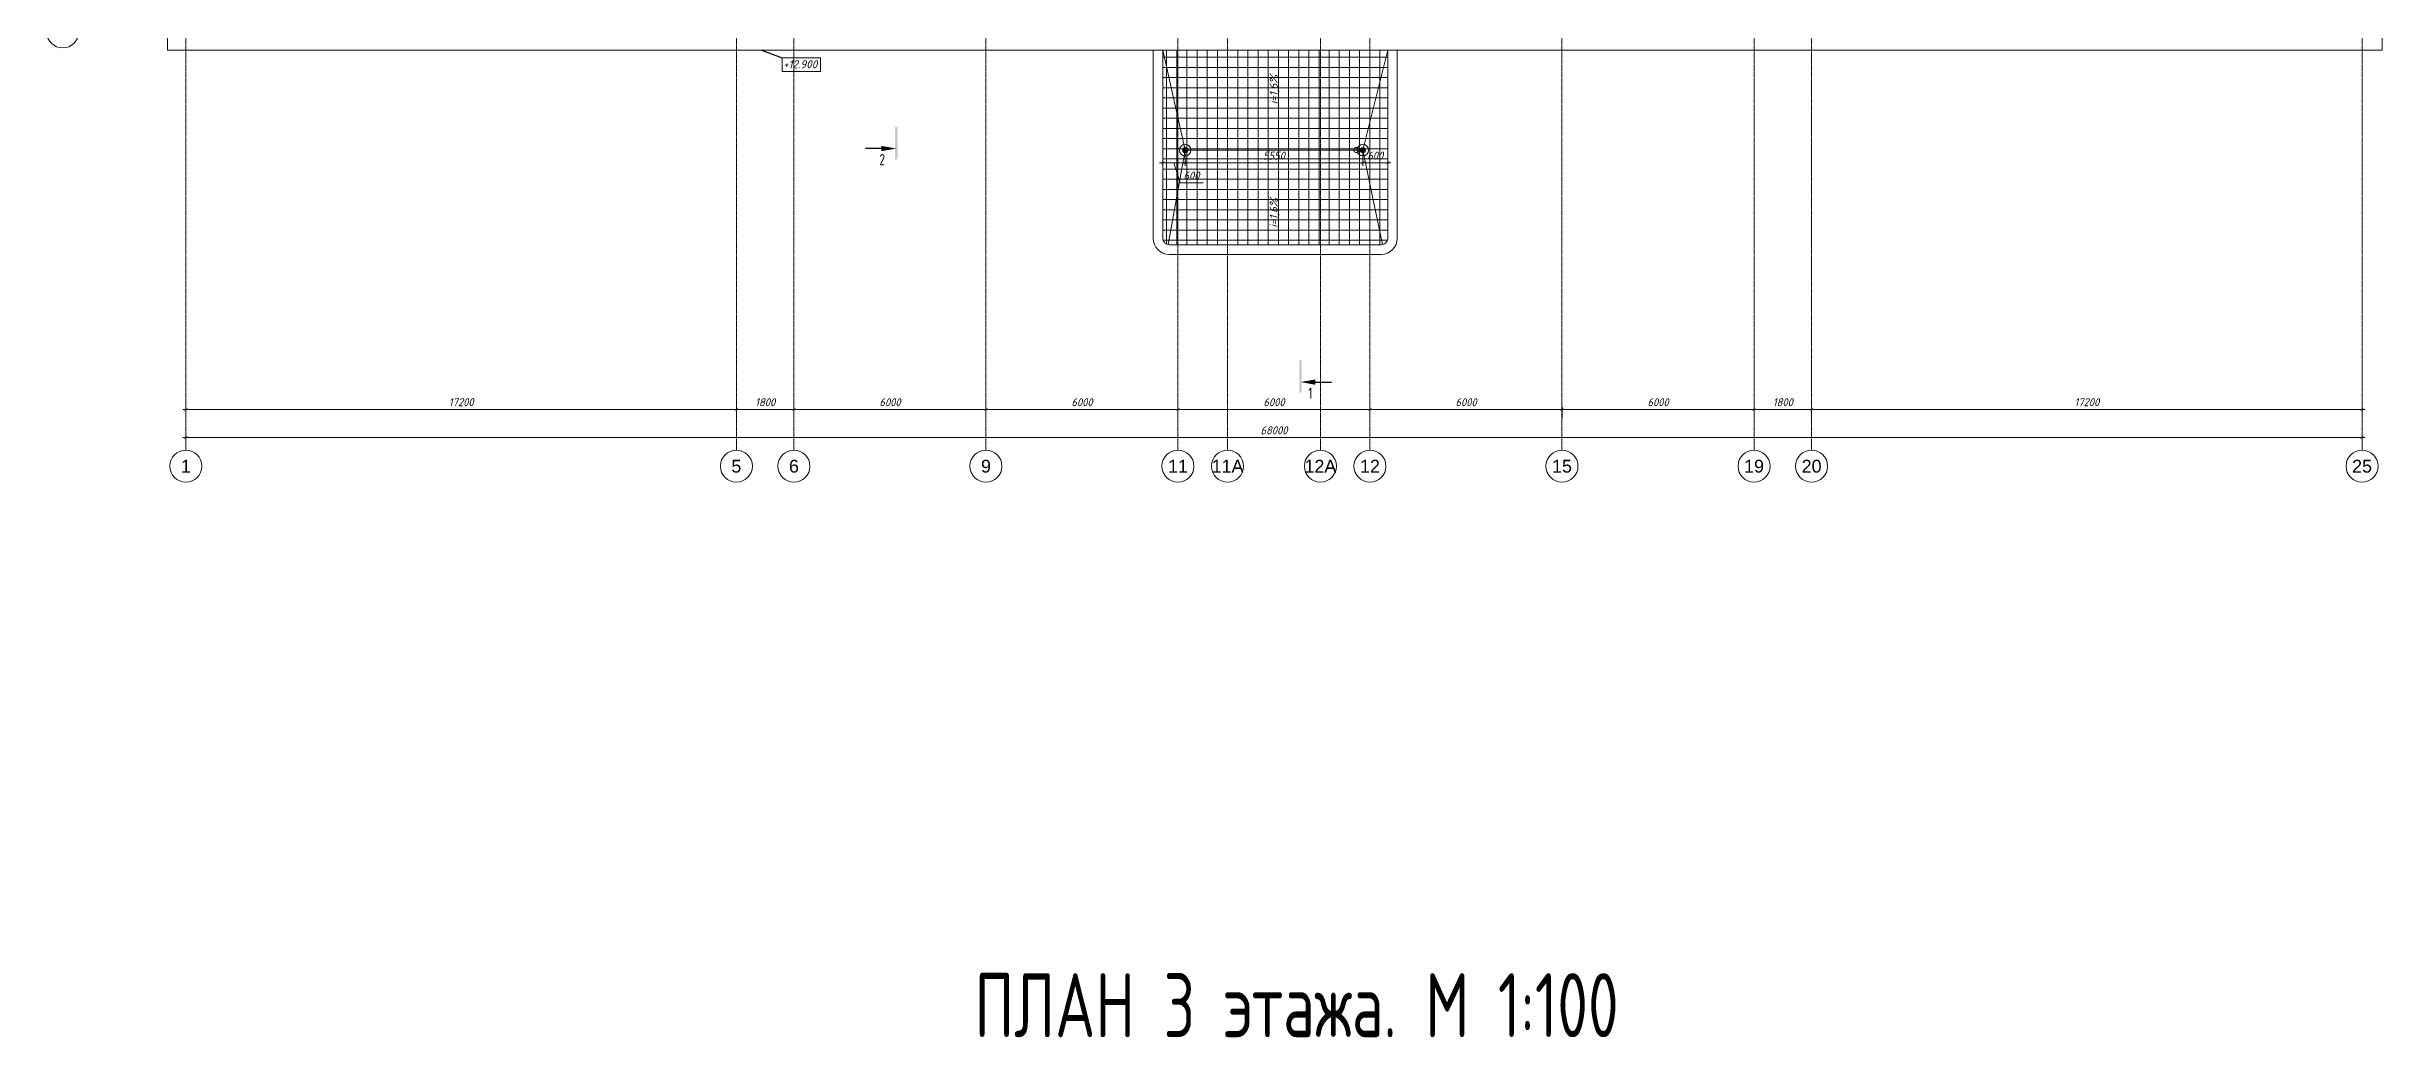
# Model space of a CAD drawing. Header units: millimetres. Extents: x 0 to 168960, y -92093 to 443706.
# Drawn here: x 1201 to 74183, y 362050 to 393011 of the extents above; entities that cross this region are included whole.
import ezdxf
from ezdxf.enums import TextEntityAlignment as Align

# ---------------------------------------------------------------- set-up
doc = ezdxf.new("R2010")
doc.units = ezdxf.units.MM
doc.linetypes.add('GOST2.303 4', pattern=[7, 5, -2, 0])
doc.linetypes.add('осевая', pattern=[50.8, 31.75, -6.35, 6.35, -6.35])
for name, color, linetype, lineweight in [('_0', 7, 'Continuous', 15), ('АР_Кровля', 7, 'Continuous', 0), ('АР_Крыльцо', 250, 'Continuous', 9), ('АР_Оси', 251, 'Continuous', 0), ('АР_Отметки ПД', 7, 'Continuous', 0), ('Разрезы', 7, 'Continuous', 9)]:
    doc.layers.add(name, color=color, linetype=linetype, lineweight=lineweight)
doc.styles.add('GOST Common_1', font='GOST_Common.ttf', dxfattribs={"width": 0.8, "height": 350})
doc.styles.add('ISOCPEUR', font='isocpeur.ttf', dxfattribs={"height": 175})
doc.styles.get("Standard").update_dxf_attribs({"font": 'arial.ttf'})
doc.styles.add('Основной', font='isocpeui.ttf')
doc.styles.add('Текст_М100', font='GOST_Common Italic.ttf', dxfattribs={"height": 250})
doc.dimstyles.new('Размеры_М100', dxfattribs={"dimtxt": 250, "dimasz": 100, "dimexe": 100, "dimexo": 100, "dimgap": 100, "dimtad": 1, "dimrnd": 5, "dimtxsty": 'Текст_М100', "dimblk": 'ARCHTICK', "dimcen": 250, "dimdle": 100, "dimadec": 0, "dimazin": 2, "dimtfac": 1, "dimtmove": 1, "dimatfit": 3, "dimfxl": 1, "dimarcsym": 0})

# ---------------------------------------------------------------- blocks, each defined once
blk = doc.blocks.new('_ArchTick')
at = {"color": 8, "linetype": 'ByBlock', "const_width": 0.15}
blk.add_lwpolyline([(-0.5, -0.5), (0.5, 0.5)], dxfattribs=at)
blk = doc.blocks.new('*D684')
at = {"layer": 'Defpoints', "color": 0, "ltscale": 100, "transparency": 16777216}
for p in [(5194, 249724), (22394, 250098), (22394, 249724)]:
    blk.add_point(p, dxfattribs=at)
at = {"layer": 'АР_Оси', "color": 0, "lineweight": -2, "ltscale": 100, "transparency": 16777216}
for p, q in [((5094, 250098), (22494, 250098)), ((5194, 249824), (5194, 250198)), ((22394, 249824), (22394, 250198))]:
    blk.add_line(p, q, dxfattribs=at)
at = {"layer": 'АР_Оси', "color": 0, "lineweight": -2, "ltscale": 100, "transparency": 16777216, "xscale": 100, "yscale": 100, "zscale": 100, "rotation": 180}
blk.add_blockref('_ArchTick', (5194, 250098), dxfattribs=at)
at = {"layer": 'АР_Оси', "color": 0, "lineweight": -2, "ltscale": 100, "transparency": 16777216, "xscale": 100, "yscale": 100, "zscale": 100}
blk.add_blockref('_ArchTick', (22394, 250098), dxfattribs=at)
at = {"layer": 'АР_Оси', "color": 0, "ltscale": 100, "transparency": 16777216, "insert": (13794, 250324), "char_height": 250, "attachment_point": 5, "style": 'Текст_М100'}
blk.add_mtext('17200', dxfattribs=at)
blk = doc.blocks.new('*D712')
at = {"layer": 'Defpoints', "color": 0, "lineweight": 30, "ltscale": 100, "transparency": 16777216}
for p in [(22394, 249724), (24194, 250098), (24194, 249724)]:
    blk.add_point(p, dxfattribs=at)
at = {"layer": 'АР_Оси', "color": 0, "lineweight": -2, "ltscale": 100, "transparency": 16777216}
for p, q in [((22294, 250098), (24294, 250098)), ((22394, 249824), (22394, 250198)), ((24194, 249824), (24194, 250198))]:
    blk.add_line(p, q, dxfattribs=at)
at = {"layer": 'АР_Оси', "color": 0, "lineweight": -2, "ltscale": 100, "transparency": 16777216, "xscale": 100, "yscale": 100, "zscale": 100, "rotation": 180}
blk.add_blockref('_ArchTick', (22394, 250098), dxfattribs=at)
at = {"layer": 'АР_Оси', "color": 0, "lineweight": -2, "ltscale": 100, "transparency": 16777216, "xscale": 100, "yscale": 100, "zscale": 100}
blk.add_blockref('_ArchTick', (24194, 250098), dxfattribs=at)
at = {"layer": 'АР_Оси', "color": 0, "ltscale": 100, "transparency": 16777216, "insert": (23294, 250323), "char_height": 250, "attachment_point": 5, "style": 'Текст_М100'}
blk.add_mtext('1800', dxfattribs=at)
blk = doc.blocks.new('*D713')
at = {"layer": 'Defpoints', "color": 0, "lineweight": 30, "ltscale": 100, "transparency": 16777216}
for p in [(24194, 249724), (30194, 250098), (30194, 249724)]:
    blk.add_point(p, dxfattribs=at)
at = {"layer": 'АР_Оси', "color": 0, "lineweight": -2, "ltscale": 100, "transparency": 16777216}
for p, q in [((24094, 250098), (30294, 250098)), ((24194, 249824), (24194, 250198)), ((30194, 249824), (30194, 250198))]:
    blk.add_line(p, q, dxfattribs=at)
at = {"layer": 'АР_Оси', "color": 0, "lineweight": -2, "ltscale": 100, "transparency": 16777216, "xscale": 100, "yscale": 100, "zscale": 100, "rotation": 180}
blk.add_blockref('_ArchTick', (24194, 250098), dxfattribs=at)
at = {"layer": 'АР_Оси', "color": 0, "lineweight": -2, "ltscale": 100, "transparency": 16777216, "xscale": 100, "yscale": 100, "zscale": 100}
blk.add_blockref('_ArchTick', (30194, 250098), dxfattribs=at)
at = {"layer": 'АР_Оси', "color": 0, "ltscale": 100, "transparency": 16777216, "insert": (27194, 250323), "char_height": 250, "attachment_point": 5, "style": 'Текст_М100'}
blk.add_mtext('6000', dxfattribs=at)
blk = doc.blocks.new('*D714')
at = {"layer": 'Defpoints', "color": 0, "lineweight": 30, "ltscale": 100, "transparency": 16777216}
for p in [(30194, 249724), (36194, 250098), (36194, 249724)]:
    blk.add_point(p, dxfattribs=at)
at = {"layer": 'АР_Оси', "color": 0, "lineweight": -2, "ltscale": 100, "transparency": 16777216}
for p, q in [((30094, 250098), (36294, 250098)), ((30194, 249824), (30194, 250198)), ((36194, 249824), (36194, 250198))]:
    blk.add_line(p, q, dxfattribs=at)
at = {"layer": 'АР_Оси', "color": 0, "lineweight": -2, "ltscale": 100, "transparency": 16777216, "xscale": 100, "yscale": 100, "zscale": 100, "rotation": 180}
blk.add_blockref('_ArchTick', (30194, 250098), dxfattribs=at)
at = {"layer": 'АР_Оси', "color": 0, "lineweight": -2, "ltscale": 100, "transparency": 16777216, "xscale": 100, "yscale": 100, "zscale": 100}
blk.add_blockref('_ArchTick', (36194, 250098), dxfattribs=at)
at = {"layer": 'АР_Оси', "color": 0, "ltscale": 100, "transparency": 16777216, "insert": (33194, 250323), "char_height": 250, "attachment_point": 5, "style": 'Текст_М100'}
blk.add_mtext('6000', dxfattribs=at)
blk = doc.blocks.new('*D715')
at = {"layer": 'Defpoints', "color": 0, "lineweight": 30, "ltscale": 100, "transparency": 16777216}
for p in [(36194, 249724), (42194, 250098), (42194, 249724)]:
    blk.add_point(p, dxfattribs=at)
at = {"layer": 'АР_Оси', "color": 0, "lineweight": -2, "ltscale": 100, "transparency": 16777216}
for p, q in [((36094, 250098), (42294, 250098)), ((36194, 249824), (36194, 250198)), ((42194, 249824), (42194, 250198))]:
    blk.add_line(p, q, dxfattribs=at)
at = {"layer": 'АР_Оси', "color": 0, "lineweight": -2, "ltscale": 100, "transparency": 16777216, "xscale": 100, "yscale": 100, "zscale": 100, "rotation": 180}
blk.add_blockref('_ArchTick', (36194, 250098), dxfattribs=at)
at = {"layer": 'АР_Оси', "color": 0, "lineweight": -2, "ltscale": 100, "transparency": 16777216, "xscale": 100, "yscale": 100, "zscale": 100}
blk.add_blockref('_ArchTick', (42194, 250098), dxfattribs=at)
at = {"layer": 'АР_Оси', "color": 0, "ltscale": 100, "transparency": 16777216, "insert": (39194, 250323), "char_height": 250, "attachment_point": 5, "style": 'Текст_М100'}
blk.add_mtext('6000', dxfattribs=at)
blk = doc.blocks.new('*D716')
at = {"layer": 'Defpoints', "color": 0, "lineweight": 30, "ltscale": 100, "transparency": 16777216}
for p in [(42194, 249724), (48194, 250098), (48194, 249724)]:
    blk.add_point(p, dxfattribs=at)
at = {"layer": 'АР_Оси', "color": 0, "lineweight": -2, "ltscale": 100, "transparency": 16777216}
for p, q in [((42094, 250098), (48294, 250098)), ((42194, 249824), (42194, 250198)), ((48194, 249824), (48194, 250198))]:
    blk.add_line(p, q, dxfattribs=at)
at = {"layer": 'АР_Оси', "color": 0, "lineweight": -2, "ltscale": 100, "transparency": 16777216, "xscale": 100, "yscale": 100, "zscale": 100, "rotation": 180}
blk.add_blockref('_ArchTick', (42194, 250098), dxfattribs=at)
at = {"layer": 'АР_Оси', "color": 0, "lineweight": -2, "ltscale": 100, "transparency": 16777216, "xscale": 100, "yscale": 100, "zscale": 100}
blk.add_blockref('_ArchTick', (48194, 250098), dxfattribs=at)
at = {"layer": 'АР_Оси', "color": 0, "ltscale": 100, "transparency": 16777216, "insert": (45194, 250323), "char_height": 250, "attachment_point": 5, "style": 'Текст_М100'}
blk.add_mtext('6000', dxfattribs=at)
blk = doc.blocks.new('*D717')
at = {"layer": 'Defpoints', "color": 0, "lineweight": 30, "ltscale": 100, "transparency": 16777216}
for p in [(48194, 249724), (54194, 250098), (54194, 249724)]:
    blk.add_point(p, dxfattribs=at)
at = {"layer": 'АР_Оси', "color": 0, "lineweight": -2, "ltscale": 100, "transparency": 16777216}
for p, q in [((48094, 250098), (54294, 250098)), ((48194, 249824), (48194, 250198)), ((54194, 249824), (54194, 250198))]:
    blk.add_line(p, q, dxfattribs=at)
at = {"layer": 'АР_Оси', "color": 0, "lineweight": -2, "ltscale": 100, "transparency": 16777216, "xscale": 100, "yscale": 100, "zscale": 100, "rotation": 180}
blk.add_blockref('_ArchTick', (48194, 250098), dxfattribs=at)
at = {"layer": 'АР_Оси', "color": 0, "lineweight": -2, "ltscale": 100, "transparency": 16777216, "xscale": 100, "yscale": 100, "zscale": 100}
blk.add_blockref('_ArchTick', (54194, 250098), dxfattribs=at)
at = {"layer": 'АР_Оси', "color": 0, "ltscale": 100, "transparency": 16777216, "insert": (51194, 250323), "char_height": 250, "attachment_point": 5, "style": 'Текст_М100'}
blk.add_mtext('6000', dxfattribs=at)
blk = doc.blocks.new('*D718')
at = {"layer": 'Defpoints', "color": 0, "lineweight": 30, "ltscale": 100, "transparency": 16777216}
for p in [(54194, 249724), (55994, 250098), (55994, 249724)]:
    blk.add_point(p, dxfattribs=at)
at = {"layer": 'АР_Оси', "color": 0, "lineweight": -2, "ltscale": 100, "transparency": 16777216}
for p, q in [((54094, 250098), (56094, 250098)), ((54194, 249824), (54194, 250198)), ((55994, 249824), (55994, 250198))]:
    blk.add_line(p, q, dxfattribs=at)
at = {"layer": 'АР_Оси', "color": 0, "lineweight": -2, "ltscale": 100, "transparency": 16777216, "xscale": 100, "yscale": 100, "zscale": 100, "rotation": 180}
blk.add_blockref('_ArchTick', (54194, 250098), dxfattribs=at)
at = {"layer": 'АР_Оси', "color": 0, "lineweight": -2, "ltscale": 100, "transparency": 16777216, "xscale": 100, "yscale": 100, "zscale": 100}
blk.add_blockref('_ArchTick', (55994, 250098), dxfattribs=at)
at = {"layer": 'АР_Оси', "color": 0, "ltscale": 100, "transparency": 16777216, "insert": (55094, 250323), "char_height": 250, "attachment_point": 5, "style": 'Текст_М100'}
blk.add_mtext('1800', dxfattribs=at)
blk = doc.blocks.new('*D719')
at = {"layer": 'Defpoints', "color": 0, "lineweight": 30, "ltscale": 100, "transparency": 16777216}
for p in [(55994, 249724), (73194, 250098), (73194, 249724)]:
    blk.add_point(p, dxfattribs=at)
at = {"layer": 'АР_Оси', "color": 0, "lineweight": -2, "ltscale": 100, "transparency": 16777216}
for p, q in [((55894, 250098), (73294, 250098)), ((55994, 249824), (55994, 250198)), ((73194, 249824), (73194, 250198))]:
    blk.add_line(p, q, dxfattribs=at)
at = {"layer": 'АР_Оси', "color": 0, "lineweight": -2, "ltscale": 100, "transparency": 16777216, "xscale": 100, "yscale": 100, "zscale": 100, "rotation": 180}
blk.add_blockref('_ArchTick', (55994, 250098), dxfattribs=at)
at = {"layer": 'АР_Оси', "color": 0, "lineweight": -2, "ltscale": 100, "transparency": 16777216, "xscale": 100, "yscale": 100, "zscale": 100}
blk.add_blockref('_ArchTick', (73194, 250098), dxfattribs=at)
at = {"layer": 'АР_Оси', "color": 0, "ltscale": 100, "transparency": 16777216, "insert": (64594, 250324), "char_height": 250, "attachment_point": 5, "style": 'Текст_М100'}
blk.add_mtext('17200', dxfattribs=at)
blk = doc.blocks.new('*D720')
at = {"layer": 'Defpoints', "color": 0, "lineweight": 30, "ltscale": 100, "transparency": 16777216}
for p in [(73194, 249220), (5194, 248824), (73194, 248824)]:
    blk.add_point(p, dxfattribs=at)
at = {"layer": 'АР_Оси', "color": 0, "lineweight": -2, "ltscale": 100, "transparency": 16777216}
for p, q in [((5094, 249220), (73294, 249220)), ((5194, 248924), (5194, 249320)), ((73194, 248924), (73194, 249320))]:
    blk.add_line(p, q, dxfattribs=at)
at = {"layer": 'АР_Оси', "color": 0, "lineweight": -2, "ltscale": 100, "transparency": 16777216, "xscale": 100, "yscale": 100, "zscale": 100, "rotation": 180}
blk.add_blockref('_ArchTick', (5194, 249220), dxfattribs=at)
at = {"layer": 'АР_Оси', "color": 0, "lineweight": -2, "ltscale": 100, "transparency": 16777216, "xscale": 100, "yscale": 100, "zscale": 100}
blk.add_blockref('_ArchTick', (73194, 249220), dxfattribs=at)
at = {"layer": 'АР_Оси', "color": 0, "ltscale": 100, "transparency": 16777216, "insert": (39194, 249445), "char_height": 250, "attachment_point": 5, "style": 'Текст_М100'}
blk.add_mtext('68000', dxfattribs=at)
blk = doc.blocks.new('*D691')
at = {"layer": 'Defpoints', "color": 0, "transparency": 16777216}
for p in [(35720, 257701), (36419, 257701), (35720, 257307)]:
    blk.add_point(p, dxfattribs=at)
at = {"layer": 'АР_Кровля', "color": 0, "lineweight": -2, "transparency": 16777216}
for p, q in [((36519, 257307), (35620, 257307)), ((35720, 257601), (35720, 257207)), ((36069, 257307), (36257, 256682)), ((36419, 257601), (36419, 257207)), ((36257, 256682), (36976, 256682))]:
    blk.add_line(p, q, dxfattribs=at)
at = {"layer": 'АР_Кровля', "color": 0, "lineweight": -2, "transparency": 16777216, "xscale": 100, "yscale": 100, "zscale": 100, "rotation": 180}
blk.add_blockref('_ArchTick', (35720, 257307), dxfattribs=at)
at = {"layer": 'АР_Кровля', "color": 0, "lineweight": -2, "transparency": 16777216, "xscale": 100, "yscale": 100, "zscale": 100}
blk.add_blockref('_ArchTick', (36419, 257307), dxfattribs=at)
at = {"layer": 'АР_Кровля', "color": 0, "transparency": 16777216, "insert": (36616, 256907), "char_height": 250, "attachment_point": 5, "style": 'Текст_М100'}
blk.add_mtext('600', dxfattribs=at)
blk = doc.blocks.new('*D755')
at = {"layer": 'Defpoints', "color": 0, "lineweight": 30, "transparency": 16777216}
for p in [(42747, 258876), (41969, 257701), (41969, 257307)]:
    blk.add_point(p, dxfattribs=at)
at = {"layer": 'АР_Кровля', "color": 0, "lineweight": -2, "transparency": 16777216}
for p, q in [((42747, 258776), (42747, 257207)), ((42847, 257307), (41869, 257307)), ((41969, 257601), (41969, 257207))]:
    blk.add_line(p, q, dxfattribs=at)
at = {"layer": 'АР_Кровля', "color": 0, "lineweight": -2, "transparency": 16777216, "xscale": 100, "yscale": 100, "zscale": 100, "rotation": 180}
blk.add_blockref('_ArchTick', (41969, 257307), dxfattribs=at)
at = {"layer": 'АР_Кровля', "color": 0, "lineweight": -2, "transparency": 16777216, "xscale": 100, "yscale": 100, "zscale": 100}
blk.add_blockref('_ArchTick', (42747, 257307), dxfattribs=at)
at = {"layer": 'АР_Кровля', "color": 0, "transparency": 16777216, "insert": (42358, 257532), "char_height": 250, "width": 622.55, "attachment_point": 5, "style": 'Текст_М100'}
blk.add_mtext('600', dxfattribs=at)
blk = doc.blocks.new('*D692')
at = {"layer": 'Defpoints', "color": 0, "transparency": 16777216}
for p in [(36419, 257701), (41969, 257701), (41969, 257307)]:
    blk.add_point(p, dxfattribs=at)
at = {"layer": 'АР_Кровля', "color": 0, "lineweight": -2, "transparency": 16777216}
for p, q in [((36319, 257307), (42069, 257307)), ((36419, 257601), (36419, 257207)), ((41969, 257601), (41969, 257207))]:
    blk.add_line(p, q, dxfattribs=at)
at = {"layer": 'АР_Кровля', "color": 0, "lineweight": -2, "transparency": 16777216, "xscale": 100, "yscale": 100, "zscale": 100, "rotation": 180}
blk.add_blockref('_ArchTick', (36419, 257307), dxfattribs=at)
at = {"layer": 'АР_Кровля', "color": 0, "lineweight": -2, "transparency": 16777216, "xscale": 100, "yscale": 100, "zscale": 100}
blk.add_blockref('_ArchTick', (41969, 257307), dxfattribs=at)
at = {"layer": 'АР_Кровля', "color": 0, "transparency": 16777216, "insert": (39194, 257532), "char_height": 250, "attachment_point": 5, "style": 'Текст_М100'}
blk.add_mtext('5550', dxfattribs=at)
blk = doc.blocks.new('Разрез - Имя вида сзади_3_5 мм-3004423-План подвала и техподполья__')
at = {"layer": 'Разрезы'}
for points in [[(9.8, 0.4), (9.8, -0.39), (-0.33, -0.39), (-0.33, 0.4)], [(2.18, -4.67), (3, 0), (3.82, -4.67)]]:
    blk.add_hatch(color=256, dxfattribs=at).paths.add_polyline_path(points)
at = {"layer": 'Разрезы', "lineweight": 30}
blk.add_line((3, -3), (3, -9.66), dxfattribs=at)
blk = doc.blocks.new('34535')
at = {"lineweight": 50, "extrusion": (0, 0, -1)}
for p, xscale, yscale, zscale, rotation in [((-114703, -65503), 100.0000000000002, 100.0000000000002, 100.0000000000002, 90), ((-127329, -72803), -99.99999999999999, 99.99999999999999, 99.99999999999999, 270)]:
    blk.add_blockref('Разрез - Имя вида сзади_3_5 мм-3004423-План подвала и техподполья__', p, dxfattribs=dict(at, xscale=xscale, yscale=yscale, zscale=zscale, rotation=rotation))
at = {"char_height": 350, "width": 243.71, "attachment_point": 1, "style": 'GOST Common_1'}
for s, insert in [('\\fGOST Common|b0|i0|c204|p34|;\\W.8;2', (114168, -65374)), ('1', (127570, -72674))]:
    blk.add_mtext(s, dxfattribs=dict(at, insert=insert))
blk = doc.blocks.new('оси')
at = {"layer": 'АР_Оси', "linetype": 'осевая', "ltscale": 0.3}
for p, q in [((37743.707, 248823.962), (37743.707, 294039.53)), ((40643.707, 248823.962), (40643.707, 294039.53)), ((5193.707, 248823.962), (5193.707, 283545.155)), ((73193.707, 248823.962), (73193.707, 283545.155)), ((22393.707, 248823.962), (22393.707, 268352.293)), ((24193.707, 248823.962), (24193.707, 268352.293)), ((30193.707, 248823.962), (30193.707, 268352.293)), ((36193.707, 248823.962), (36193.707, 268352.293)), ((42193.707, 248823.962), (42193.707, 268352.293)), ((48193.707, 248823.962), (48193.707, 268352.293)), ((54193.707, 248823.962), (54193.707, 268352.293)), ((55993.707, 248823.962), (55993.707, 268352.293))]:
    blk.add_line(p, q, dxfattribs=at)
at = {"layer": 'АР_Оси', "ltscale": 100}
for centre in [(1343.707, 261895.155), (5193.707, 248323.962), (22393.707, 248323.962), (24193.707, 248323.962), (30193.707, 248323.962), (36193.707, 248323.962), (37743.707, 248323.962), (40643.707, 248323.962), (42193.707, 248323.962), (48193.707, 248323.962), (54193.707, 248323.962), (55993.707, 248323.962), (73193.707, 248323.962)]:
    blk.add_circle(centre, 500, dxfattribs=at)
for s, p in [('1', (5193.707, 248323.962)), ('5', (22393.707, 248323.962)), ('6', (24193.707, 248323.962)), ('9', (30193.707, 248323.962)), ('11', (36193.707, 248323.962)), ('11А', (37743.707, 248323.962)), ('12А', (40643.707, 248323.962)), ('12', (42193.707, 248323.962)), ('15', (48193.707, 248323.962)), ('19', (54193.707, 248323.962)), ('20', (55993.707, 248323.962)), ('25', (73193.707, 248323.962))]:
    blk.add_text(s, height=400, dxfattribs=at).set_placement(p, align=Align.MIDDLE_CENTER)
for base, p1, p2, picture, middle in [((22393.707, 250097.732), (5193.707, 249723.962), (22393.707, 249723.962), '*D684', (13793.707, 250324.342)), ((24193.707, 250097.732), (22393.707, 249723.962), (24193.707, 249723.962), '*D712', (23293.707, 250322.732)), ((30193.707, 250097.732), (24193.707, 249723.962), (30193.707, 249723.962), '*D713', (27193.707, 250322.732)), ((36193.707, 250097.732), (30193.707, 249723.962), (36193.707, 249723.962), '*D714', (33193.707, 250322.732)), ((42193.707, 250097.732), (36193.707, 249723.962), (42193.707, 249723.962), '*D715', (39193.707, 250322.732)), ((48193.707, 250097.732), (42193.707, 249723.962), (48193.707, 249723.962), '*D716', (45193.707, 250322.732)), ((54193.707, 250097.732), (48193.707, 249723.962), (54193.707, 249723.962), '*D717', (51193.707, 250322.732)), ((55993.707, 250097.732), (54193.707, 249723.962), (55993.707, 249723.962), '*D718', (55093.707, 250322.732)), ((73193.707, 250097.732), (55993.707, 249723.962), (73193.707, 249723.962), '*D719', (64593.707, 250324.342)), ((73193.707, 249219.886), (5193.707, 248823.962), (73193.707, 248823.962), '*D720', (39193.707, 249444.886))]:
    dim = blk.add_linear_dim(base=base, p1=p1, p2=p2, dimstyle='Размеры_М100', dxfattribs=at)
    dim.commit()
    dim.dimension.update_dxf_attribs({"geometry": picture, "text_midpoint": middle})
blk = doc.blocks.new('гл козырек')
at = {"layer": 'АР_Кровля', "lineweight": 0, "transparency": 33554559}
h = blk.add_hatch(dxfattribs=at)
h.set_pattern_fill('ANSI37', color=8, scale=100, angle=45)
h.set_pattern_definition([(90, (7e-12, 88196.2), (-317.5, 0), []), (180, (7e-12, 88196.2), (0, -317.5), [])])
edge = h.paths.add_edge_path()
edge.add_line((42746.842, 260825.163), (35719.544, 260825.163))
edge.add_line((35719.544, 260825.163), (35719.544, 254945.163))
edge.add_arc((35919.544, 254945.163), 200, 180, 270)
edge.add_line((35919.544, 254745.163), (42546.842, 254745.163))
edge.add_arc((42546.842, 254945.163), 200, 270, 360)
edge.add_line((42746.842, 254945.163), (42746.842, 260825.163))
at = {"layer": 'АР_Кровля'}
h = blk.add_hatch(color=256, dxfattribs=at)
h.dxf.hatch_style = 1
h.paths.add_polyline_path([(36446.809, 257775.407, 0.459981526), (36340.386, 257716.81), (36418.707, 257700.506)])
h.paths.add_polyline_path([(36446.809, 257775.407), (36418.707, 257700.506), (36428.471, 257621.104, 0.378815135), (36498.707, 257700.506, 0.312587728)])
h.paths.add_polyline_path([(36418.707, 257700.506), (36351.178, 257657.613, 0.289523496), (36428.471, 257621.104)])
h.paths.add_polyline_path([(36340.386, 257716.81, 0.051354956), (36338.707, 257700.506, 0.142420474), (36351.178, 257657.613), (36418.707, 257700.506)])
h = blk.add_hatch(color=256, dxfattribs=at)
h.dxf.hatch_style = 1
h.paths.add_polyline_path([(41996.809, 257775.407, 0.459981526), (41890.386, 257716.81), (41968.707, 257700.506)])
h.paths.add_polyline_path([(41996.809, 257775.407), (41968.707, 257700.506), (41978.471, 257621.104, 0.378815135), (42048.707, 257700.506, 0.312587728)])
h.paths.add_polyline_path([(41968.707, 257700.506), (41901.178, 257657.613, 0.289523496), (41978.471, 257621.104)])
h.paths.add_polyline_path([(41890.386, 257716.81, 0.051354956), (41888.707, 257700.506, 0.142420474), (41901.178, 257657.613), (41968.707, 257700.506)])
at = {"linetype": 'GOST2.303 4'}
for centre in [(36419.255, 257703.531), (41769.255, 257703.531)]:
    blk.add_circle(centre, 80, dxfattribs=at)
at = {"layer": 'АР_Кровля'}
for points, format in [([(35419.544, 260825.163), (35419.544, 254945.163, 0.414213562), (35919.544, 254445.163), (39094.279, 254445.163)], "xyb"), ([(35719.544, 260825.163), (35719.544, 254945.163, 0.414213562), (35919.544, 254745.163), (39094.279, 254745.163)], "xyb"), ([(39094.279, 254445.163), (42546.842, 254445.163, 0.414213562), (43046.842, 254945.163), (43046.842, 260825.163)], "xyb"), ([(39094.279, 254745.163), (42546.842, 254745.163, 0.414213562), (42746.842, 254945.163), (42746.842, 260825.163)], "xyb"), ([(39491.478, 259101.016, 0, 100, 0), (39491.478, 259399.944, 0, 0, 0), (39491.478, 260017.106, 0, 0, 0)], "xyseb"), ([(39491.478, 256299.996, 0, 100, 0), (39491.478, 256001.067, 0, 0, 0), (39491.478, 255383.906, 0, 0, 0)], "xyseb")]:
    blk.add_lwpolyline(points, format=format, dxfattribs=at)
for points in [[(36418.707, 257700.506), (35719.544, 260825.163)], [(42746.842, 260825.163), (41968.707, 257700.506)], [(36418.707, 257700.506), (35883.892, 254748.366)], [(36418.707, 257700.506), (41968.707, 257700.506)], [(41968.707, 257700.506), (42587.913, 254749.425)]]:
    blk.add_lwpolyline(points, dxfattribs=at)
for centre, radius in [((36418.707, 257700.506), 180), ((36418.707, 257700.506), 80), ((41968.707, 257700.506), 180), ((41968.707, 257700.506), 80)]:
    blk.add_circle(centre, radius, dxfattribs=at)
at = {"layer": 'АР_Кровля', "style": 'Основной'}
for rotation, p in [(90, (39309.787, 259136.145, 0)), (89.9999972, (39309.787, 255279.26, 0))]:
    blk.add_text('i=1,6%%%', height=250, rotation=rotation, dxfattribs=at).set_placement(p)
at = {"layer": 'АР_Кровля'}
for base, p1, p2, picture, middle in [((41968.707, 257306.99), (42746.842, 258875.822), (41968.707, 257700.506), '*D755', (42357.775, 257531.99)), ((35719.544, 257306.99), (36418.707, 257700.506), (35719.544, 257700.506), '*D691', (36356.626, 256906.99))]:
    dim = blk.add_linear_dim(base=base, p1=p1, p2=p2, text='600', dimstyle='Размеры_М100', dxfattribs=at)
    dim.commit()
    dim.dimension.update_dxf_attribs({"geometry": picture, "text_midpoint": middle})
dim = blk.add_linear_dim(base=(41968.707, 257306.99), p1=(36418.707, 257700.506), p2=(41968.707, 257700.506), dimstyle='Размеры_М100', dxfattribs=at)
dim.commit()
dim.dimension.update_dxf_attribs({"geometry": '*D692', "text_midpoint": (39193.707, 257531.99)})

msp = doc.modelspace()

# ---------------------------------------------------------------- linework, layer by layer
at = {"layer": 'АР_Кровля'}
msp.add_lwpolyline([(4978.449, 409269.522), (25180.924, 409269.522), (25180.924, 411071.011), (30327.866, 411071.011), (30327.866, 409269.522), (48777.447, 409269.522), (48777.447, 411111.605), (53929.686, 411111.605), (53929.686, 409269.523), (74183.474, 409269.803), (74183.474, 392901.163), (4978.449, 392901.163)], close=True, dxfattribs=at)
at = {"layer": 'АР_Отметки ПД', "linetype": 'Continuous', "lineweight": 25, "ltscale": 0.4}
msp.add_lwpolyline([(23535.233, 392901.163), (24182.081, 392664.34)], dxfattribs=at)
at = {"layer": 'АР_Отметки ПД', "ltscale": 0.1}
msp.add_lwpolyline([(24182.081, 392236.572), (25379.196, 392236.572), (25379.196, 392664.34), (24182.081, 392664.34)], close=True, dxfattribs=at)

# ---------------------------------------------------------------- block references
at = {"color": 1}
msp.add_blockref('34535', (-86950.431, 455031.155), dxfattribs=at)
at = {"layer": 'АР_Крыльцо'}
msp.add_blockref('гл козырек', (357.171, 132076), dxfattribs=at)
at = {"layer": 'АР_Оси'}
msp.add_blockref('оси', (357.171, 131576), dxfattribs=at)

# ---------------------------------------------------------------- texts
at = {"layer": '_0', "ltscale": 75, "style": 'ISOCPEUR', "width": 0.7}
msp.add_text('ПЛАН 3 этажа. М 1:100', height=2000, dxfattribs=at).set_placement((40257.654, 363058.272), align=Align.MIDDLE)
at = {"layer": 'АР_Отметки ПД', "style": 'Основной'}
msp.add_text('+12.900', height=250, dxfattribs=at).set_placement((24210.97, 392337.037))

doc.saveas('drawing.dxf')
